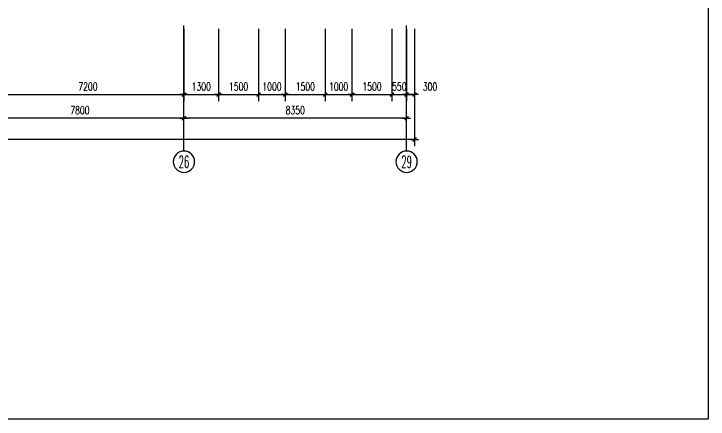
# Model space of a CAD drawing. Extents: x 816818 to 2098601, y 111417 to 390605.
# Drawn here: x 907561 to 933588, y 111417 to 126588 of the extents above; entities that cross this region are included whole.
import ezdxf
from ezdxf.enums import TextEntityAlignment as Align

# ---------------------------------------------------------------- set-up
doc = ezdxf.new("R2010")
doc.units = 0
doc.header["$LTSCALE"] = 1000
doc.header["$MEASUREMENT"] = 0
doc.layers.get('0').update_dxf_attribs({"linetype": 'CONTINUOUS'})
doc.layers.get('DEFPOINTS').update_dxf_attribs({"linetype": 'CONTINUOUS'})
for name, color, linetype in [('AXIS', 3, 'CONTINUOUS'), ('AXIS_TEXT', 7, 'CONTINUOUS'), ('MCB', 30, 'CONTINUOUS')]:
    doc.layers.add(name, color=color, linetype=linetype)
doc.styles.add('COMPLEX', font='COMPLEX')
doc.styles.add('DIM_FONT', font='SIMPLEX.shx', dxfattribs={"width": 0.7})
doc.dimstyles.new('AXIS', dxfattribs={"dimtxt": 300, "dimasz": 1, "dimexe": 250, "dimexo": 300, "dimgap": 150, "dimtad": 1, "dimdec": 0, "dimzin": 0, "dimdsep": 46, "dimtxsty": 'DIM_FONT', "dimblk": '_DIMX', "dimcen": 2.5, "dimse1": 1, "dimse2": 1, "dimclrt": 7, "dimadec": 0, "dimazin": 0, "dimtfac": 1, "dimtdec": 0, "dimtix": 1, "dimtmove": 2, "dimatfit": 3, "dimldrblk": '_DIMX', "dimfxl": 1, "dimarcsym": 0})
doc.dimstyles.new('DIMN', dxfattribs={"dimtxt": 300, "dimasz": 1, "dimexe": 250, "dimexo": 300, "dimgap": 150, "dimtad": 1, "dimdec": 0, "dimzin": 0, "dimdsep": 46, "dimtxsty": 'DIM_FONT', "dimblk": '_DIMX', "dimcen": 2.5, "dimclrt": 7, "dimadec": 0, "dimazin": 0, "dimtfac": 1, "dimtdec": 0, "dimtix": 1, "dimtmove": 2, "dimatfit": 3, "dimldrblk": '_DIMX', "dimfxl": 1, "dimarcsym": 0})

# ---------------------------------------------------------------- blocks, each defined once
blk = doc.blocks.new('_AXISO')
blk.add_circle((0, 0), 0.5)
at = {"layer": 'AXIS_TEXT', "style": 'COMPLEX', "width": 1.041667}
blk.add_attdef('A', text='', height=0.56, dxfattribs=at).set_placement((-0.25, -0.28), (0.25, -0.28), align=Align.FIT)
blk = doc.blocks.new('_DIMX')
blk.add_line((-150, 0), (150, 0))
at = {"const_width": 50}
blk.add_lwpolyline([(-70, -70), (70, 70)], dxfattribs=at)
blk = doc.blocks.new('*D225')
at = {"layer": 'AXIS', "color": 0, "lineweight": -2, "transparency": 16777216}
blk.add_line((922285, 122681), (913937, 122681), dxfattribs=at)
at = {"layer": 'DEFPOINTS', "color": 0, "transparency": 16777216}
for p in [(913936, 126155), (922286, 126155), (913936, 122681)]:
    blk.add_point(p, dxfattribs=at)
at = {"layer": 'AXIS', "color": 0, "lineweight": -2, "transparency": 16777216, "rotation": 180}
blk.add_blockref('_DIMX', (913936, 122681), dxfattribs=at)
at = {"layer": 'AXIS', "color": 0, "lineweight": -2, "transparency": 16777216}
blk.add_blockref('_DIMX', (922286, 122681), dxfattribs=at)
at = {"layer": 'AXIS', "color": 7, "transparency": 16777216, "insert": (918111, 122981), "char_height": 300, "attachment_point": 5, "style": 'DIM_FONT'}
blk.add_mtext('8350', dxfattribs=at)
blk = doc.blocks.new('*D226')
at = {"layer": 'AXIS', "color": 0, "lineweight": -2, "transparency": 16777216}
blk.add_line((913935, 122681), (906137, 122681), dxfattribs=at)
at = {"layer": 'DEFPOINTS', "color": 0, "transparency": 16777216}
for p in [(906136, 126155), (913936, 126155), (906136, 122681)]:
    blk.add_point(p, dxfattribs=at)
at = {"layer": 'AXIS', "color": 0, "lineweight": -2, "transparency": 16777216, "rotation": 180}
blk.add_blockref('_DIMX', (906136, 122681), dxfattribs=at)
at = {"layer": 'AXIS', "color": 0, "lineweight": -2, "transparency": 16777216}
blk.add_blockref('_DIMX', (913936, 122681), dxfattribs=at)
at = {"layer": 'AXIS', "color": 7, "transparency": 16777216, "insert": (910036, 122981), "char_height": 300, "attachment_point": 5, "style": 'DIM_FONT'}
blk.add_mtext('7800', dxfattribs=at)
blk = doc.blocks.new('*D237')
at = {"layer": 'AXIS', "color": 0, "lineweight": -2, "transparency": 16777216}
for p, q in [((825936, 125855), (825936, 121631)), ((922586, 125855), (922586, 121631)), ((922585, 121881), (825937, 121881))]:
    blk.add_line(p, q, dxfattribs=at)
at = {"layer": 'DEFPOINTS', "color": 0, "transparency": 16777216}
for p in [(825936, 126155), (922586, 126155), (825936, 121881)]:
    blk.add_point(p, dxfattribs=at)
at = {"layer": 'AXIS', "color": 0, "lineweight": -2, "transparency": 16777216, "rotation": 180}
blk.add_blockref('_DIMX', (825936, 121881), dxfattribs=at)
at = {"layer": 'AXIS', "color": 0, "lineweight": -2, "transparency": 16777216}
blk.add_blockref('_DIMX', (922586, 121881), dxfattribs=at)
at = {"layer": 'AXIS', "color": 7, "transparency": 16777216, "insert": (874261, 122181), "char_height": 300, "attachment_point": 5, "style": 'DIM_FONT'}
blk.add_mtext('96650', dxfattribs=at)
blk = doc.blocks.new('*D258')
at = {"layer": 'AXIS', "color": 0, "lineweight": -2, "transparency": 16777216}
for p, q in [((921736, 126032), (921736, 123317)), ((922286, 126032), (922286, 123317)), ((921735, 123567), (921734, 123567)), ((921736, 123567), (922286, 123567)), ((922287, 123567), (922288, 123567))]:
    blk.add_line(p, q, dxfattribs=at)
at = {"layer": 'DEFPOINTS', "color": 0, "transparency": 16777216}
for p in [(921736, 126332), (922286, 126332), (922286, 123567)]:
    blk.add_point(p, dxfattribs=at)
at = {"layer": 'AXIS', "color": 0, "lineweight": -2, "transparency": 16777216}
blk.add_blockref('_DIMX', (921736, 123567), dxfattribs=at)
at = {"layer": 'AXIS', "color": 0, "lineweight": -2, "transparency": 16777216, "rotation": 180}
blk.add_blockref('_DIMX', (922286, 123567), dxfattribs=at)
at = {"layer": 'AXIS', "color": 7, "transparency": 16777216, "insert": (922011, 123867), "char_height": 300, "attachment_point": 5, "style": 'DIM_FONT'}
blk.add_mtext('550', dxfattribs=at)
blk = doc.blocks.new('*D263')
at = {"layer": 'AXIS', "color": 0, "lineweight": -2, "transparency": 16777216}
for p, q in [((922286, 126032), (922286, 123317)), ((922586, 126032), (922586, 123317)), ((922285, 123567), (922284, 123567)), ((922286, 123567), (922586, 123567)), ((922587, 123567), (922588, 123567))]:
    blk.add_line(p, q, dxfattribs=at)
at = {"layer": 'DEFPOINTS', "color": 0, "transparency": 16777216}
for p in [(922286, 126332), (922586, 126332), (922586, 123567)]:
    blk.add_point(p, dxfattribs=at)
at = {"layer": 'AXIS', "color": 0, "lineweight": -2, "transparency": 16777216}
blk.add_blockref('_DIMX', (922286, 123567), dxfattribs=at)
at = {"layer": 'AXIS', "color": 0, "lineweight": -2, "transparency": 16777216, "rotation": 180}
blk.add_blockref('_DIMX', (922586, 123567), dxfattribs=at)
at = {"layer": 'AXIS', "color": 7, "transparency": 16777216, "insert": (923162, 123864), "char_height": 300, "attachment_point": 5, "style": 'DIM_FONT'}
blk.add_mtext('300', dxfattribs=at)
blk = doc.blocks.new('*D266')
at = {"layer": 'AXIS', "color": 0, "lineweight": -2, "transparency": 16777216}
for p, q in [((919236, 126032), (919236, 123317)), ((920236, 126032), (920236, 123317)), ((919235, 123567), (919234, 123567)), ((919236, 123567), (920236, 123567)), ((920237, 123567), (920238, 123567))]:
    blk.add_line(p, q, dxfattribs=at)
at = {"layer": 'DEFPOINTS', "color": 0, "transparency": 16777216}
for p in [(919236, 126332), (920236, 126332), (920236, 123567)]:
    blk.add_point(p, dxfattribs=at)
at = {"layer": 'AXIS', "color": 0, "lineweight": -2, "transparency": 16777216}
blk.add_blockref('_DIMX', (919236, 123567), dxfattribs=at)
at = {"layer": 'AXIS', "color": 0, "lineweight": -2, "transparency": 16777216, "rotation": 180}
blk.add_blockref('_DIMX', (920236, 123567), dxfattribs=at)
at = {"layer": 'AXIS', "color": 7, "transparency": 16777216, "insert": (919736, 123867), "char_height": 300, "attachment_point": 5, "style": 'DIM_FONT'}
blk.add_mtext('1000', dxfattribs=at)
blk = doc.blocks.new('*D268')
at = {"layer": 'AXIS', "color": 0, "lineweight": -2, "transparency": 16777216}
for p, q in [((916736, 126032), (916736, 123317)), ((917736, 126032), (917736, 123317)), ((916735, 123567), (916734, 123567)), ((916736, 123567), (917736, 123567)), ((917737, 123567), (917738, 123567))]:
    blk.add_line(p, q, dxfattribs=at)
at = {"layer": 'DEFPOINTS', "color": 0, "transparency": 16777216}
for p in [(916736, 126332), (917736, 126332), (917736, 123567)]:
    blk.add_point(p, dxfattribs=at)
at = {"layer": 'AXIS', "color": 0, "lineweight": -2, "transparency": 16777216}
blk.add_blockref('_DIMX', (916736, 123567), dxfattribs=at)
at = {"layer": 'AXIS', "color": 0, "lineweight": -2, "transparency": 16777216, "rotation": 180}
blk.add_blockref('_DIMX', (917736, 123567), dxfattribs=at)
at = {"layer": 'AXIS', "color": 7, "transparency": 16777216, "insert": (917236, 123867), "char_height": 300, "attachment_point": 5, "style": 'DIM_FONT'}
blk.add_mtext('1000', dxfattribs=at)

msp = doc.modelspace()

# ---------------------------------------------------------------- linework, layer by layer
at = {"layer": 'AXIS'}
for p, q in [((913936.2, 121451.5), (913936.2, 126154.9)), ((922285.9, 121451.5), (922285.9, 126154.9))]:
    msp.add_line(p, q, dxfattribs=at)
at = {"layer": 'MCB'}
msp.add_lwpolyline([(816818, 156595.1), (933587.8, 156595.1), (933587.8, 111417.1), (816818, 111417.1)], close=True, dxfattribs=at)

# ---------------------------------------------------------------- block references
at = {"layer": 'AXIS'}
ref = msp.add_blockref('_AXISO', (913936.2, 121051.5), dxfattribs=dict(at, xscale=-800, yscale=800, zscale=800, rotation=180))
ref.add_attrib('A', '26', dxfattribs={"layer": 'AXIS_TEXT', "height": 448, "style": 'COMPLEX', "width": 0.551471}).set_placement((913736.2, 120827.5), (914136.2, 120827.5), align=Align.FIT)
ref = msp.add_blockref('_AXISO', (922285.9, 121051.5), dxfattribs=dict(at, xscale=-800, yscale=800, zscale=800, rotation=180))
ref.add_attrib('A', '29', dxfattribs={"layer": 'AXIS_TEXT', "height": 448, "style": 'COMPLEX', "width": 0.551471}).set_placement((922085.9, 120827.5), (922485.9, 120827.5), align=Align.FIT)

# ---------------------------------------------------------------- dimensions: what is measured, and where the dimension line sits
for p1, p2 in [((906736.2, 126332.2), (913935.9, 126332.2)), ((913935.9, 126332.2), (915236.1, 126332.2)), ((915236.1, 126332.2), (916736.1, 126332.2)), ((917736.1, 126332.2), (919236.1, 126332.2)), ((920236.1, 126332.2), (921735.9, 126332.2))]:
    msp.add_aligned_dim(p1=p1, p2=p2, distance=-2765.6, dimstyle='DIMN', dxfattribs=at).render()
for p1, p2, distance, picture, middle in [((916736.1, 126332.2), (917736.1, 126332.2), -2765.6, '*D268', (917236.1, 123866.6)), ((919236.1, 126332.2), (920236.1, 126332.2), -2765.6, '*D266', (919736.1, 123866.6)), ((921736.1, 126332.2), (922285.9, 126332.2), -2765.6, '*D258', (922011, 123866.6)), ((922586.1, 126154.9), (825936.1, 126154.9), 4274.4, '*D237', (874261.1, 122180.5))]:
    dim = msp.add_aligned_dim(p1=p1, p2=p2, distance=distance, dimstyle='DIMN', dxfattribs=at)
    dim.commit()
    dim.dimension.update_dxf_attribs({"geometry": picture, "text_midpoint": middle})
dim = msp.add_linear_dim(base=(922586.1, 123566.6), p1=(922285.9, 126332.2), p2=(922586.1, 126332.2), angle=0, dimstyle='DIMN', dxfattribs=at)
dim.commit()
dim.dimension.update_dxf_attribs({"geometry": '*D263', "text_midpoint": (923162.4, 123863.6), "dimtype": 161})
for base, p1, p2, picture, middle in [((906136.2, 122680.5), (913936.2, 126154.9), (906136.2, 126154.9), '*D226', (910036.2, 122980.5)), ((913936.2, 122680.5), (922285.9, 126154.9), (913936.2, 126154.9), '*D225', (918111.1, 122980.5))]:
    dim = msp.add_linear_dim(base=base, p1=p1, p2=p2, angle=180, dimstyle='AXIS', dxfattribs=at)
    dim.commit()
    dim.dimension.update_dxf_attribs({"geometry": picture, "text_midpoint": middle})

doc.saveas('drawing.dxf')
